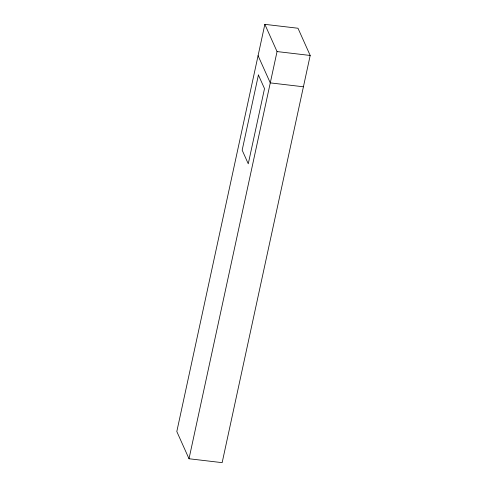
<?xml version="1.0" encoding="UTF-8"?>
<svg xmlns="http://www.w3.org/2000/svg" width="487" height="487" viewBox="0 0 487 487"><rect width="100%" height="100%" fill="white"/><g stroke="black" fill="none" stroke-linecap="round" stroke-linejoin="round"><path stroke-width="0.73" d="M264.849 24.35L176.811 431.537L189.011 458.754L222.151 462.65L310.189 55.463L297.989 28.246L264.849 24.35L277.048 51.567L189.011 458.754M277.048 51.567L310.189 55.463M303.419 86.783L270.279 82.887L258.073 55.67M258.414 75.004L242.161 150.179L248.267 163.784L264.514 88.616L258.414 75.004"/></g></svg>
